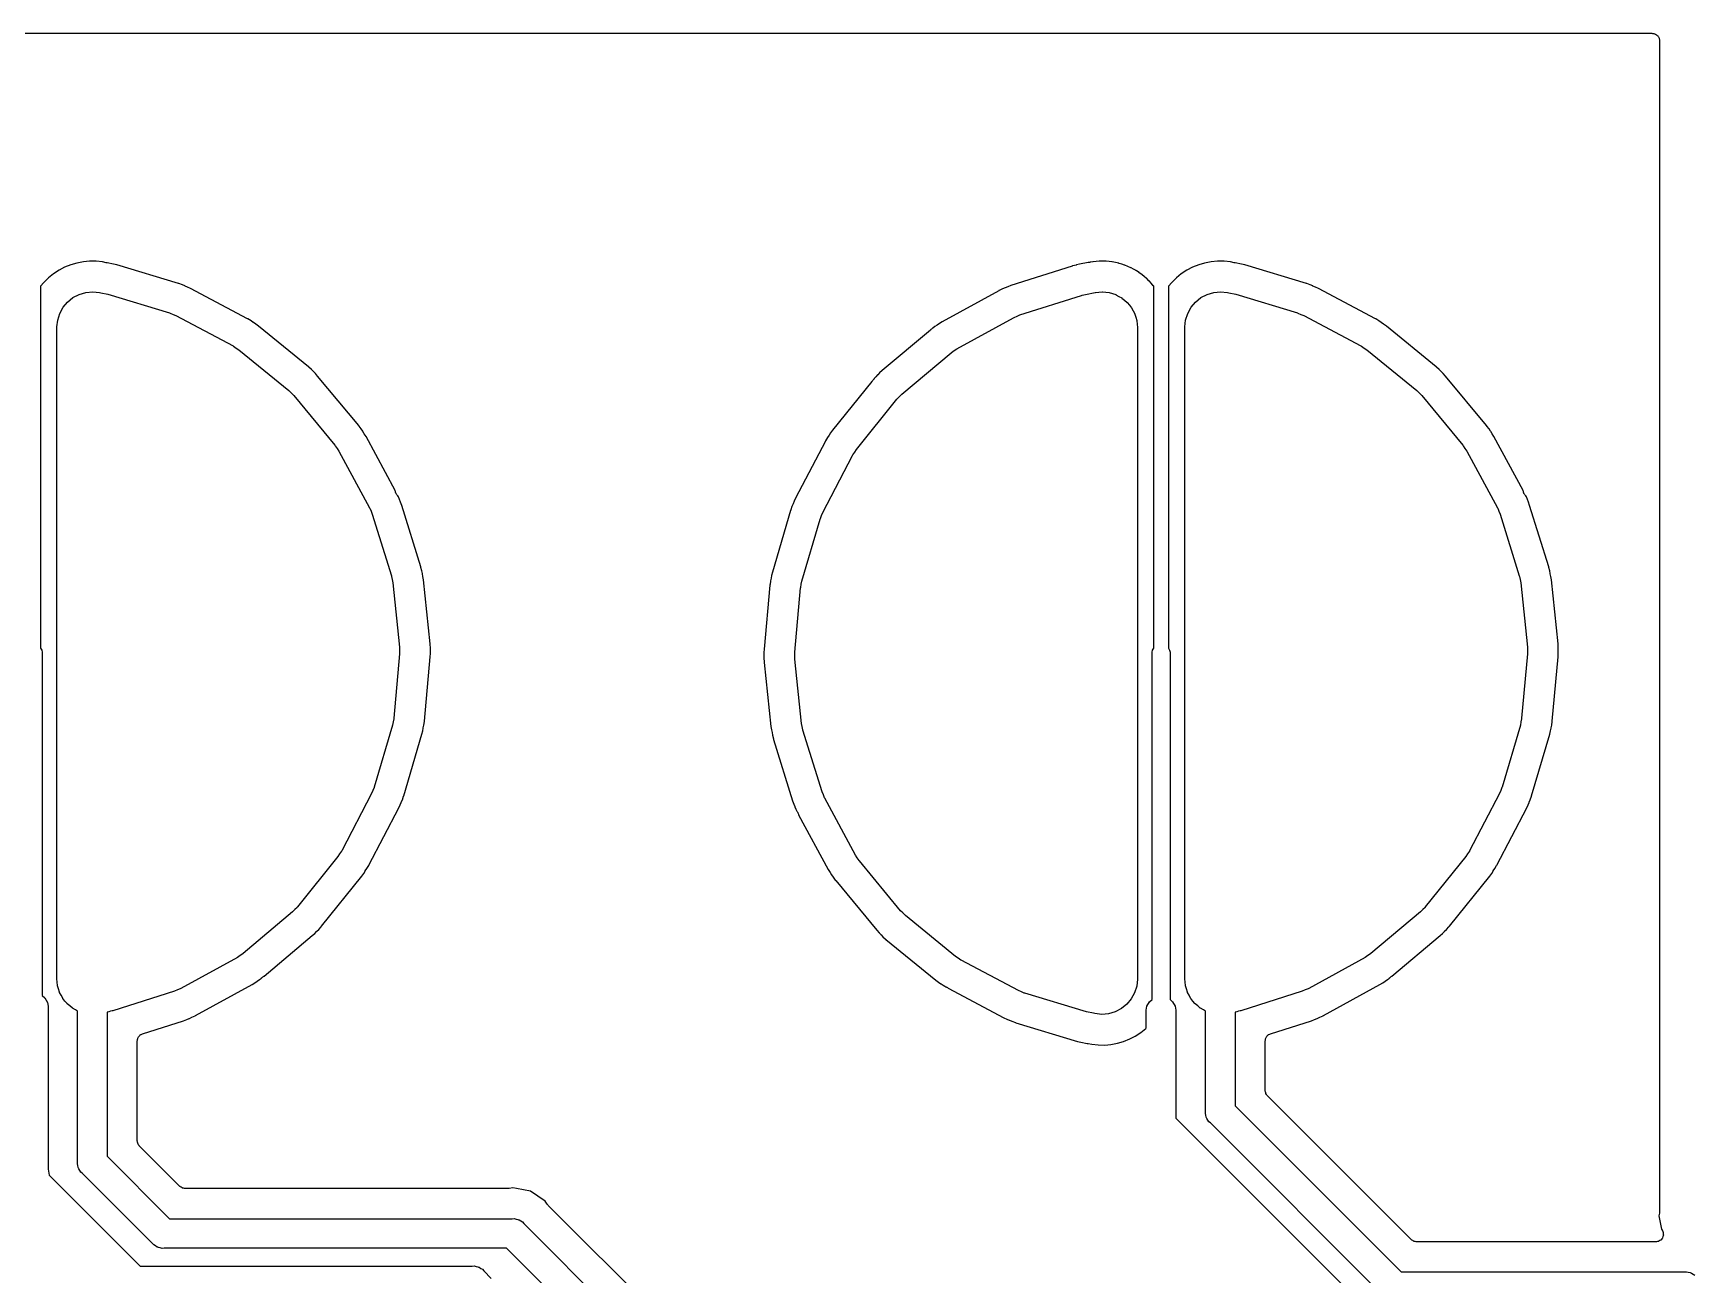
# Model space of a CAD drawing. Extents: x 40 to 174, y -137 to -40.
# Drawn here: x 126.2 to 154.26, y -60.5 to -39.53 of the extents above; entities that cross this region are included whole.
import ezdxf

# ---------------------------------------------------------------- set-up
doc = ezdxf.new("R2010")
doc.units = 0
doc.header["$MEASUREMENT"] = 0
doc.layers.add('BLACK', color=7, linetype='CONTINUOUS')

msp = doc.modelspace()

# ---------------------------------------------------------------- linework, layer by layer
at = {"layer": 'BLACK', "linetype": 'CONTINUOUS'}
for p, q in [((39.71, -39.533), (153.54, -39.533)), ((153.54, -39.533), (153.551, -39.5349)), ((153.551, -39.5349), (153.562, -39.5349)), ((153.562, -39.5349), (153.572, -39.5387)), ((153.572, -39.5387), (153.583, -39.5407)), ((153.583, -39.5407), (153.593, -39.5462)), ((153.593, -39.5462), (153.603, -39.55)), ((153.603, -39.55), (153.612, -39.5572)), ((153.612, -39.5572), (153.622, -39.5627)), ((153.622, -39.5627), (153.629, -39.5712)), ((153.629, -39.5712), (153.637, -39.5784)), ((153.637, -39.5784), (153.643, -39.588)), ((153.643, -39.588), (153.65, -39.5965)), ((153.65, -39.5965), (153.654, -39.6069)), ((153.654, -39.6069), (153.659, -39.6166)), ((153.659, -39.6166), (153.661, -39.6275)), ((153.661, -39.6275), (153.665, -39.6379)), ((153.665, -39.6379), (153.665, -39.6491)), ((153.665, -39.6491), (153.667, -39.66)), ((153.667, -39.66), (153.667, -40.8801)), ((153.667, -40.8801), (153.667, -40.8801)), ((153.667, -40.8801), (153.667, -59.4301)), ((126.729, -43.4853), (126.636, -43.5338)), ((126.834, -43.4427), (126.729, -43.4853)), ((126.935, -43.4131), (126.834, -43.4427)), ((127.047, -43.3918), (126.935, -43.4131)), ((127.151, -43.3823), (127.047, -43.3918)), ((127.265, -43.3831), (127.151, -43.3823)), ((127.369, -43.394), (127.265, -43.3831)), ((127.434, -43.4073), (127.369, -43.394)), ((127.441, -43.4075), (127.434, -43.4073)), ((127.447, -43.4093), (127.441, -43.4075)), ((127.451, -43.4097), (127.447, -43.4093)), ((127.557, -43.4307), (127.451, -43.4097)), ((127.612, -43.4444), (127.557, -43.4307)), ((128.654, -43.7588), (127.612, -43.4444)), ((143.748, -43.4642), (142.711, -43.7932)), ((143.752, -43.4629), (143.748, -43.4642)), ((143.757, -43.4615), (143.752, -43.4629)), ((143.815, -43.4467), (143.757, -43.4615)), ((143.818, -43.446), (143.815, -43.4466)), ((143.815, -43.4466), (143.815, -43.4467)), ((143.819, -43.4459), (143.818, -43.4459)), ((143.818, -43.4459), (143.818, -43.446)), ((143.874, -43.4322), (143.819, -43.4459)), ((144.016, -43.4041), (143.874, -43.4322)), ((144.019, -43.4046), (144.016, -43.4041)), ((144.03, -43.4025), (144.019, -43.4046)), ((144.041, -43.4023), (144.03, -43.4025)), ((144.052, -43.3984), (144.041, -43.4023)), ((144.041, -43.4023), (144.041, -43.4023)), ((144.062, -43.3964), (144.052, -43.3984)), ((144.063, -43.3963), (144.062, -43.3963)), ((144.062, -43.3963), (144.062, -43.3964)), ((144.062, -43.3964), (144.062, -43.3964)), ((144.096, -43.3917), (144.063, -43.3963)), ((144.102, -43.3908), (144.096, -43.3917)), ((144.096, -43.3917), (144.096, -43.3917)), ((144.096, -43.3917), (144.096, -43.3917)), ((144.153, -43.3867), (144.102, -43.3908)), ((144.154, -43.3866), (144.153, -43.3865)), ((144.153, -43.3865), (144.153, -43.3867)), ((144.201, -43.3823), (144.154, -43.3866)), ((144.202, -43.3823), (144.201, -43.3823)), ((144.204, -43.382), (144.202, -43.3823)), ((144.205, -43.3819), (144.204, -43.382)), ((144.262, -43.3827), (144.205, -43.3819)), ((144.263, -43.3827), (144.262, -43.3826)), ((144.262, -43.3826), (144.262, -43.3827)), ((144.319, -43.3831), (144.263, -43.3827)), ((144.321, -43.3833), (144.319, -43.3831)), ((144.322, -43.3836), (144.321, -43.3833)), ((144.323, -43.3836), (144.322, -43.3836)), ((144.371, -43.3889), (144.323, -43.3836)), ((144.372, -43.389), (144.371, -43.3889)), ((144.371, -43.3889), (144.371, -43.3889)), ((144.419, -43.394), (144.372, -43.389)), ((144.42, -43.3943), (144.419, -43.394)), ((144.422, -43.3943), (144.42, -43.3943)), ((144.423, -43.3945), (144.422, -43.3943)), ((144.479, -43.4063), (144.423, -43.3945)), ((144.48, -43.4065), (144.479, -43.4063)), ((144.479, -43.4063), (144.479, -43.4063)), ((144.535, -43.4178), (144.48, -43.4065)), ((144.536, -43.4183), (144.535, -43.4178)), ((144.538, -43.4189), (144.536, -43.4183)), ((144.539, -43.4191), (144.538, -43.4189)), ((144.584, -43.4335), (144.539, -43.4191)), ((144.585, -43.4336), (144.584, -43.4335)), ((144.585, -43.4338), (144.585, -43.4336)), ((144.63, -43.4479), (144.585, -43.4338)), ((144.632, -43.4484), (144.63, -43.4479)), ((144.633, -43.4487), (144.632, -43.4484)), ((144.635, -43.4492), (144.633, -43.4487)), ((144.687, -43.4715), (144.635, -43.4492)), ((144.687, -43.4716), (144.687, -43.4715)), ((144.688, -43.4719), (144.687, -43.4716)), ((144.739, -43.4936), (144.688, -43.4719)), ((144.741, -43.4945), (144.739, -43.4936)), ((144.742, -43.4954), (144.741, -43.4945)), ((144.743, -43.4958), (144.742, -43.4954)), ((144.785, -43.5188), (144.743, -43.4958)), ((145.779, -43.4853), (145.686, -43.5338)), ((145.884, -43.4427), (145.779, -43.4853)), ((145.985, -43.4131), (145.884, -43.4427)), ((146.097, -43.3918), (145.985, -43.4131)), ((146.201, -43.3823), (146.097, -43.3918)), ((146.315, -43.3831), (146.201, -43.3823)), ((146.419, -43.394), (146.315, -43.3831)), ((146.484, -43.4073), (146.419, -43.394)), ((146.491, -43.4075), (146.484, -43.4073)), ((146.497, -43.4093), (146.491, -43.4075)), ((146.501, -43.4097), (146.497, -43.4093)), ((146.607, -43.4307), (146.501, -43.4097)), ((146.662, -43.4444), (146.607, -43.4307)), ((147.704, -43.7588), (146.662, -43.4444)), ((126.378, -43.7415), (126.325, -43.8041)), ((126.459, -43.6618), (126.378, -43.7415)), ((126.541, -43.5962), (126.459, -43.6618)), ((126.636, -43.5338), (126.541, -43.5962)), ((128.657, -43.7599), (128.654, -43.7588)), ((128.662, -43.7613), (128.657, -43.7599)), ((128.719, -43.7825), (128.662, -43.7613)), ((144.785, -43.519), (144.785, -43.5188)), ((144.786, -43.5193), (144.785, -43.519)), ((144.828, -43.5418), (144.786, -43.5193)), ((144.829, -43.5425), (144.828, -43.5418)), ((144.83, -43.5431), (144.829, -43.5425)), ((144.832, -43.544), (144.83, -43.5431)), ((144.878, -43.5758), (144.832, -43.544)), ((144.878, -43.576), (144.878, -43.5758)), ((144.879, -43.5763), (144.878, -43.576)), ((144.925, -43.6079), (144.879, -43.5763)), ((144.927, -43.6091), (144.925, -43.6079)), ((144.928, -43.6101), (144.927, -43.6091)), ((144.929, -43.6108), (144.928, -43.6101)), ((144.965, -43.6413), (144.929, -43.6108)), ((144.966, -43.6415), (144.965, -43.6413)), ((144.966, -43.6419), (144.966, -43.6415)), ((145.003, -43.6723), (144.966, -43.6419)), ((145.003, -43.673), (145.003, -43.6723)), ((145.005, -43.6738), (145.003, -43.673)), ((145.006, -43.6751), (145.005, -43.6738)), ((145.045, -43.7152), (145.006, -43.6751)), ((145.046, -43.7155), (145.045, -43.7152)), ((145.046, -43.7159), (145.046, -43.7155)), ((145.086, -43.7561), (145.046, -43.7159)), ((145.087, -43.7576), (145.086, -43.7561)), ((145.088, -43.7588), (145.087, -43.7576)), ((145.089, -43.7596), (145.088, -43.7588)), ((145.118, -43.7966), (145.089, -43.7596)), ((145.428, -43.7415), (145.375, -43.8041)), ((145.509, -43.6618), (145.428, -43.7415)), ((145.591, -43.5962), (145.509, -43.6618)), ((145.686, -43.5338), (145.591, -43.5962)), ((147.707, -43.7599), (147.704, -43.7588)), ((147.712, -43.7613), (147.707, -43.7599)), ((147.769, -43.7825), (147.712, -43.7613)), ((126.325, -43.8041), (126.325, -49.9165)), ((126.78, -44.0713), (126.871, -43.9979)), ((126.871, -43.9979), (126.975, -43.9437)), ((126.975, -43.9437), (127.088, -43.9106)), ((127.088, -43.9106), (127.204, -43.9)), ((127.204, -43.9), (127.321, -43.9123)), ((127.321, -43.9123), (127.343, -43.9191)), ((127.343, -43.9191), (127.344, -43.9191)), ((127.344, -43.9191), (127.459, -43.9418)), ((127.459, -43.9418), (128.503, -44.257)), ((128.762, -43.8008), (128.719, -43.7825)), ((128.763, -43.801), (128.762, -43.8008)), ((128.764, -43.8015), (128.763, -43.801)), ((128.807, -43.8193), (128.764, -43.8015)), ((128.858, -43.8436), (128.807, -43.8193)), ((129.819, -44.3542), (128.858, -43.8436)), ((142.507, -43.8803), (141.554, -44.4044)), ((142.511, -43.8784), (142.507, -43.8803)), ((142.515, -43.8761), (142.511, -43.8784)), ((142.57, -43.8499), (142.515, -43.8761)), ((142.613, -43.8321), (142.57, -43.8499)), ((142.614, -43.8316), (142.613, -43.8321)), ((142.615, -43.8314), (142.614, -43.8316)), ((142.658, -43.8131), (142.615, -43.8314)), ((142.711, -43.7932), (142.658, -43.8131)), ((142.866, -44.2902), (143.906, -43.9602)), ((143.906, -43.9602), (143.914, -43.9577)), ((143.914, -43.9577), (143.943, -43.952)), ((143.943, -43.952), (143.971, -43.9434)), ((143.971, -43.9434), (144.134, -43.9113)), ((144.134, -43.9113), (144.137, -43.9107)), ((144.137, -43.9107), (144.138, -43.9106)), ((144.138, -43.9106), (144.142, -43.9098)), ((144.138, -43.9106), (144.138, -43.9106)), ((144.142, -43.9098), (144.198, -43.9051)), ((144.198, -43.9051), (144.254, -43.9)), ((144.254, -43.9), (144.257, -43.9003)), ((144.257, -43.9003), (144.259, -43.9001)), ((144.259, -43.9001), (144.315, -43.9064)), ((144.315, -43.9064), (144.371, -43.9123)), ((144.371, -43.9123), (144.373, -43.9129)), ((144.373, -43.9129), (144.375, -43.9132)), ((144.375, -43.9132), (144.429, -43.9303)), ((144.429, -43.9303), (144.483, -43.9469)), ((144.483, -43.9469), (144.485, -43.948)), ((144.485, -43.948), (144.487, -43.9487)), ((144.487, -43.9487), (144.536, -43.9758)), ((144.536, -43.9758), (144.586, -44.0026)), ((144.586, -44.0026), (144.587, -44.0041)), ((144.587, -44.0041), (144.589, -44.0052)), ((144.589, -44.0052), (144.632, -44.0413)), ((144.632, -44.0413), (144.676, -44.0772)), ((145.119, -43.7969), (145.118, -43.7966)), ((145.119, -43.7973), (145.119, -43.7969)), ((145.125, -43.8046), (145.119, -43.7973)), ((145.125, -49.9165), (145.125, -43.8046)), ((145.375, -43.8041), (145.375, -49.9165)), ((145.83, -44.0713), (145.921, -43.9979)), ((145.921, -43.9979), (146.025, -43.9437)), ((146.025, -43.9437), (146.138, -43.9106)), ((146.138, -43.9106), (146.254, -43.9)), ((146.254, -43.9), (146.371, -43.9123)), ((146.371, -43.9123), (146.393, -43.9191)), ((146.393, -43.9191), (146.394, -43.9191)), ((146.394, -43.9191), (146.509, -43.9418)), ((146.509, -43.9418), (147.553, -44.257)), ((147.812, -43.8008), (147.769, -43.7825)), ((147.813, -43.801), (147.812, -43.8008)), ((147.814, -43.8015), (147.813, -43.801)), ((147.857, -43.8193), (147.814, -43.8015)), ((147.908, -43.8436), (147.857, -43.8193)), ((148.869, -44.3542), (147.908, -43.8436)), ((126.613, -44.3753), (126.649, -44.2636)), ((126.649, -44.2636), (126.705, -44.161)), ((126.705, -44.161), (126.78, -44.0713)), ((128.503, -44.257), (128.511, -44.2595)), ((128.511, -44.2595), (128.561, -44.281)), ((128.561, -44.281), (128.611, -44.3017)), ((128.611, -44.3017), (129.575, -44.8138)), ((141.802, -44.862), (142.758, -44.3363)), ((142.758, -44.3363), (142.766, -44.3323)), ((142.766, -44.3323), (142.816, -44.3116)), ((142.816, -44.3116), (142.866, -44.2902)), ((144.676, -44.0772), (144.677, -44.079)), ((144.677, -44.079), (144.679, -44.0805)), ((144.679, -44.0805), (144.714, -44.1243)), ((144.714, -44.1243), (144.75, -44.168)), ((144.75, -44.168), (144.751, -44.17)), ((144.751, -44.17), (144.752, -44.1719)), ((144.752, -44.1719), (144.778, -44.2216)), ((144.778, -44.2216), (144.805, -44.2714)), ((144.805, -44.2714), (144.805, -44.2736)), ((144.805, -44.2736), (144.806, -44.2757)), ((144.806, -44.2757), (144.822, -44.3295)), ((144.822, -44.3295), (144.839, -44.3835)), ((145.663, -44.3753), (145.699, -44.2636)), ((145.699, -44.2636), (145.755, -44.161)), ((145.755, -44.161), (145.83, -44.0713)), ((147.553, -44.257), (147.561, -44.2595)), ((147.561, -44.2595), (147.611, -44.281)), ((147.611, -44.281), (147.661, -44.3017)), ((147.661, -44.3017), (148.625, -44.8138)), ((126.6, -44.4916), (126.613, -44.3753)), ((126.6, -44.5), (126.6, -44.4916)), ((126.6, -55.5), (126.6, -44.5)), ((129.822, -44.356), (129.819, -44.3542)), ((129.827, -44.3583), (129.822, -44.356)), ((129.879, -44.3902), (129.827, -44.3583)), ((129.917, -44.4165), (129.879, -44.3902)), ((129.918, -44.4169), (129.917, -44.4165)), ((129.919, -44.4175), (129.918, -44.4169)), ((129.958, -44.4433), (129.919, -44.4175)), ((130.004, -44.4772), (129.958, -44.4433)), ((130.847, -45.1646), (130.004, -44.4772)), ((141.352, -44.5458), (140.538, -45.2289)), ((141.355, -44.5446), (141.352, -44.5458)), ((141.363, -44.5379), (141.355, -44.5446)), ((141.372, -44.5328), (141.363, -44.5379)), ((141.375, -44.53), (141.372, -44.5328)), ((141.383, -44.5214), (141.375, -44.53)), ((141.392, -44.5141), (141.383, -44.5214)), ((141.427, -44.4875), (141.392, -44.5134)), ((141.392, -44.5134), (141.392, -44.5141)), ((141.466, -44.4617), (141.427, -44.4875)), ((141.467, -44.4607), (141.466, -44.4611)), ((141.466, -44.4611), (141.466, -44.4617)), ((141.506, -44.4343), (141.467, -44.4607)), ((141.554, -44.4044), (141.506, -44.4343)), ((144.839, -44.3835), (144.839, -44.3858)), ((144.839, -44.3858), (144.839, -44.388)), ((144.839, -44.388), (144.845, -44.4439)), ((144.845, -44.4439), (144.85, -44.5)), ((144.85, -44.5), (144.85, -55.5)), ((145.65, -44.4916), (145.663, -44.3753)), ((145.65, -44.5), (145.65, -44.4916)), ((145.65, -55.5), (145.65, -44.5)), ((148.872, -44.356), (148.869, -44.3542)), ((148.877, -44.3583), (148.872, -44.356)), ((148.929, -44.3902), (148.877, -44.3583)), ((148.967, -44.4165), (148.929, -44.3902)), ((148.968, -44.4169), (148.967, -44.4165)), ((148.969, -44.4175), (148.968, -44.4169)), ((149.008, -44.4433), (148.969, -44.4175)), ((149.054, -44.4772), (149.008, -44.4433)), ((149.897, -45.1646), (149.054, -44.4772)), ((129.575, -44.8138), (129.582, -44.8178)), ((129.582, -44.8178), (129.627, -44.8485)), ((129.627, -44.8485), (129.672, -44.8786)), ((129.672, -44.8786), (130.518, -45.568)), ((141.712, -44.9228), (141.757, -44.8927)), ((141.757, -44.8927), (141.802, -44.862)), ((148.625, -44.8138), (148.632, -44.8178)), ((148.632, -44.8178), (148.677, -44.8485)), ((148.677, -44.8485), (148.722, -44.8786)), ((148.722, -44.8786), (149.568, -45.568)), ((130.85, -45.1673), (130.847, -45.1646)), ((130.853, -45.1702), (130.85, -45.1673)), ((130.898, -45.2116), (130.853, -45.1702)), ((140.87, -45.6295), (141.706, -44.9282)), ((141.706, -44.9281), (141.712, -44.9228)), ((141.706, -44.9282), (141.706, -44.9281)), ((141.706, -44.9281), (141.706, -44.9281)), ((149.9, -45.1673), (149.897, -45.1646)), ((149.903, -45.1702), (149.9, -45.1673)), ((149.948, -45.2116), (149.903, -45.1702)), ((130.931, -45.2449), (130.898, -45.2116)), ((130.932, -45.2454), (130.931, -45.2449)), ((130.932, -45.2462), (130.932, -45.2454)), ((130.965, -45.279), (130.932, -45.2462)), ((131.004, -45.3212), (130.965, -45.279)), ((131.697, -46.1592), (131.004, -45.3212)), ((140.362, -45.413), (139.701, -46.235)), ((140.363, -45.4115), (140.362, -45.413)), ((140.371, -45.4065), (140.363, -45.4115)), ((140.379, -45.3967), (140.371, -45.4065)), ((140.389, -45.3881), (140.379, -45.3967)), ((140.391, -45.3846), (140.389, -45.3881)), ((140.395, -45.3766), (140.391, -45.3846)), ((140.397, -45.3741), (140.395, -45.3766)), ((140.401, -45.3694), (140.397, -45.3741)), ((140.403, -45.3632), (140.401, -45.3694)), ((140.429, -45.3351), (140.403, -45.3632)), ((140.462, -45.3023), (140.429, -45.3351)), ((140.463, -45.301), (140.462, -45.3015)), ((140.462, -45.3015), (140.462, -45.3023)), ((140.496, -45.2676), (140.463, -45.301)), ((140.538, -45.2289), (140.496, -45.2676)), ((149.981, -45.2449), (149.948, -45.2116)), ((149.982, -45.2454), (149.981, -45.2449)), ((149.982, -45.2462), (149.982, -45.2454)), ((150.015, -45.279), (149.982, -45.2462)), ((150.054, -45.3212), (150.015, -45.279)), ((150.747, -46.1592), (150.054, -45.3212)), ((130.518, -45.568), (130.524, -45.5734)), ((130.524, -45.5734), (130.562, -45.6123)), ((130.562, -45.6123), (130.601, -45.6506)), ((130.601, -45.6506), (131.296, -46.4911)), ((140.104, -46.5635), (140.788, -45.7132)), ((140.788, -45.7132), (140.793, -45.7067)), ((140.788, -45.7132), (140.788, -45.7132)), ((140.788, -45.7132), (140.788, -45.7132)), ((140.793, -45.7067), (140.832, -45.6683)), ((140.832, -45.6683), (140.87, -45.6295)), ((149.568, -45.568), (149.574, -45.5734)), ((149.574, -45.5734), (149.612, -45.6123)), ((149.612, -45.6123), (149.651, -45.6506)), ((149.651, -45.6506), (150.346, -46.4911)), ((131.7, -46.1622), (131.697, -46.1592)), ((131.703, -46.166), (131.7, -46.1622)), ((131.739, -46.2154), (131.703, -46.166)), ((131.765, -46.2544), (131.739, -46.2154)), ((131.765, -46.255), (131.765, -46.2544)), ((131.766, -46.2558), (131.765, -46.255)), ((131.792, -46.2946), (131.766, -46.2558)), ((131.821, -46.3434), (131.792, -46.2946)), ((139.667, -46.2812), (139.642, -46.3203)), ((139.701, -46.235), (139.667, -46.2812)), ((150.75, -46.1622), (150.747, -46.1592)), ((150.753, -46.166), (150.75, -46.1622)), ((150.789, -46.2154), (150.753, -46.166)), ((150.815, -46.2544), (150.789, -46.2154)), ((150.815, -46.255), (150.815, -46.2544)), ((150.816, -46.2558), (150.815, -46.255)), ((150.842, -46.2946), (150.816, -46.2558)), ((150.871, -46.3434), (150.842, -46.2946)), ((131.296, -46.4911), (131.302, -46.4976)), ((131.302, -46.4976), (131.332, -46.5432)), ((131.332, -46.5432), (131.362, -46.5882)), ((132.314, -47.2546), (131.821, -46.3434)), ((139.579, -46.4204), (139.075, -47.3846)), ((139.581, -46.4169), (139.579, -46.4204)), ((139.579, -46.4204), (139.579, -46.4204)), ((139.583, -46.4128), (139.581, -46.4169)), ((139.615, -46.3604), (139.583, -46.4128)), ((139.641, -46.3217), (139.615, -46.3604)), ((139.642, -46.3203), (139.641, -46.3209)), ((139.641, -46.3209), (139.641, -46.3217)), ((140.075, -46.609), (140.104, -46.5635)), ((150.346, -46.4911), (150.352, -46.4976)), ((150.352, -46.4976), (150.382, -46.5432)), ((150.382, -46.5432), (150.412, -46.5882)), ((151.364, -47.2546), (150.871, -46.3434)), ((131.362, -46.5882), (131.881, -47.5479)), ((139.535, -47.6284), (140.04, -46.6615)), ((140.04, -46.6615), (140.044, -46.6541)), ((140.044, -46.6541), (140.075, -46.609)), ((150.412, -46.5882), (150.931, -47.5479)), ((132.314, -47.2579), (132.314, -47.2546)), ((132.318, -47.2715), (132.314, -47.2579)), ((132.32, -47.2855), (132.318, -47.2715)), ((132.321, -47.2885), (132.32, -47.2855)), ((132.321, -47.2887), (132.321, -47.2885)), ((132.324, -47.293), (132.321, -47.2887)), ((132.326, -47.3004), (132.324, -47.293)), ((132.328, -47.3043), (132.326, -47.3004)), ((132.336, -47.3155), (132.328, -47.3043)), ((132.342, -47.3276), (132.336, -47.3155)), ((132.348, -47.3333), (132.342, -47.3276)), ((132.353, -47.3402), (132.348, -47.3333)), ((132.36, -47.3448), (132.353, -47.3402)), ((132.369, -47.3634), (132.36, -47.3448)), ((132.386, -47.4065), (132.369, -47.3634)), ((132.387, -47.4073), (132.386, -47.4065)), ((132.387, -47.4082), (132.387, -47.4073)), ((132.405, -47.4512), (132.387, -47.4082)), ((139.075, -47.3846), (139.051, -47.4363)), ((151.364, -47.2579), (151.364, -47.2546)), ((151.368, -47.2715), (151.364, -47.2579)), ((151.37, -47.2855), (151.368, -47.2715)), ((151.371, -47.2885), (151.37, -47.2855)), ((151.371, -47.2887), (151.371, -47.2885)), ((151.374, -47.293), (151.371, -47.2887)), ((151.376, -47.3004), (151.374, -47.293)), ((151.378, -47.3043), (151.376, -47.3004)), ((151.386, -47.3155), (151.378, -47.3043)), ((151.392, -47.3276), (151.386, -47.3155)), ((151.398, -47.3333), (151.392, -47.3276)), ((151.403, -47.3402), (151.398, -47.3333)), ((151.41, -47.3448), (151.403, -47.3402)), ((151.419, -47.3634), (151.41, -47.3448)), ((151.436, -47.4065), (151.419, -47.3634)), ((151.437, -47.4073), (151.436, -47.4065)), ((151.437, -47.4082), (151.437, -47.4073)), ((151.455, -47.4512), (151.437, -47.4082)), ((131.881, -47.5479), (131.881, -47.5479)), ((131.881, -47.5479), (131.881, -47.5479)), ((131.881, -47.5479), (131.885, -47.5553)), ((131.885, -47.5553), (131.905, -47.6057)), ((131.905, -47.6057), (131.926, -47.6558)), ((131.926, -47.6558), (132.249, -48.698)), ((132.424, -47.5048), (132.405, -47.4512)), ((132.746, -48.5437), (132.424, -47.5048)), ((138.992, -47.5902), (138.685, -48.6337)), ((138.993, -47.5862), (138.992, -47.5902)), ((138.994, -47.5818), (138.993, -47.5862)), ((139.015, -47.5242), (138.994, -47.5818)), ((139.033, -47.4813), (139.015, -47.5242)), ((139.034, -47.4797), (139.033, -47.4805)), ((139.033, -47.4805), (139.033, -47.4813)), ((139.051, -47.4363), (139.034, -47.4797)), ((139.494, -47.7289), (139.515, -47.6788)), ((139.515, -47.6788), (139.535, -47.6284)), ((150.931, -47.5479), (150.931, -47.5479)), ((150.931, -47.5479), (150.931, -47.5479)), ((150.931, -47.5479), (150.935, -47.5553)), ((150.935, -47.5553), (150.955, -47.6057)), ((150.955, -47.6057), (150.976, -47.6558)), ((150.976, -47.6558), (151.299, -48.698)), ((151.474, -47.5048), (151.455, -47.4512)), ((151.796, -48.5437), (151.474, -47.5048)), ((139.183, -48.7836), (139.491, -47.737)), ((139.491, -47.737), (139.494, -47.7289)), ((132.747, -48.5478), (132.746, -48.5437)), ((132.749, -48.5524), (132.747, -48.5478)), ((151.797, -48.5478), (151.796, -48.5437)), ((151.799, -48.5524), (151.797, -48.5478)), ((132.249, -48.698), (132.251, -48.706)), ((132.251, -48.706), (132.262, -48.7594)), ((132.262, -48.7594), (132.273, -48.8127)), ((132.273, -48.8127), (132.387, -49.8977)), ((132.763, -48.6117), (132.749, -48.5524)), ((132.772, -48.6574), (132.763, -48.6117)), ((132.772, -48.6583), (132.772, -48.6574)), ((132.772, -48.6592), (132.772, -48.6583)), ((132.782, -48.705), (132.772, -48.6592)), ((132.791, -48.7614), (132.782, -48.705)), ((132.904, -49.8431), (132.791, -48.7614)), ((138.653, -48.7824), (138.644, -48.8429)), ((138.662, -48.7368), (138.653, -48.7824)), ((138.663, -48.7351), (138.662, -48.7359)), ((138.662, -48.7359), (138.662, -48.7368)), ((138.671, -48.6892), (138.663, -48.7351)), ((138.685, -48.6337), (138.671, -48.6892)), ((139.173, -48.837), (139.183, -48.7836)), ((151.299, -48.698), (151.301, -48.706)), ((151.301, -48.706), (151.312, -48.7594)), ((151.312, -48.7594), (151.323, -48.8127)), ((151.323, -48.8127), (151.437, -49.8977)), ((151.813, -48.6117), (151.799, -48.5524)), ((151.822, -48.6574), (151.813, -48.6117)), ((151.822, -48.6583), (151.822, -48.6574)), ((151.822, -48.6592), (151.822, -48.6583)), ((151.832, -48.705), (151.822, -48.6592)), ((151.841, -48.7614), (151.832, -48.705)), ((151.954, -49.8431), (151.841, -48.7614)), ((138.643, -48.8518), (138.544, -49.9349)), ((138.644, -48.8429), (138.643, -48.8477)), ((138.643, -48.8477), (138.643, -48.8518)), ((139.062, -49.9852), (139.161, -48.8986)), ((139.161, -48.8986), (139.162, -48.8903)), ((139.162, -48.8903), (139.173, -48.837)), ((126.325, -49.9165), (126.343, -49.9479)), ((126.343, -49.9479), (126.35, -49.9869)), ((132.387, -49.8977), (132.388, -49.9061)), ((132.388, -49.9061), (132.387, -49.9605)), ((132.905, -49.8471), (132.904, -49.8431)), ((132.905, -49.8519), (132.905, -49.8471)), ((132.908, -49.913), (132.905, -49.8519)), ((132.908, -49.9596), (132.908, -49.913)), ((138.544, -49.9349), (138.542, -49.9919)), ((145.1, -49.9869), (145.107, -49.9479)), ((145.107, -49.9479), (145.125, -49.9165)), ((145.375, -49.9165), (145.393, -49.9479)), ((145.393, -49.9479), (145.4, -49.9869)), ((151.437, -49.8977), (151.438, -49.9061)), ((151.438, -49.9061), (151.437, -49.9605)), ((151.955, -49.8471), (151.954, -49.8431)), ((151.955, -49.8519), (151.955, -49.8471)), ((151.958, -49.913), (151.955, -49.8519)), ((151.958, -49.9596), (151.958, -49.913)), ((126.35, -49.9869), (126.35, -55.7844)), ((132.388, -50.0148), (132.289, -51.1014)), ((132.387, -49.9605), (132.388, -50.0148)), ((132.807, -51.1481), (132.906, -50.0651)), ((132.906, -50.0651), (132.908, -50.0081)), ((132.908, -49.9604), (132.908, -49.9596)), ((132.908, -49.9613), (132.908, -49.9604)), ((132.908, -50.0081), (132.908, -49.9613)), ((138.542, -49.9919), (138.542, -50.0386)), ((138.542, -50.0386), (138.542, -50.0395)), ((138.542, -50.0395), (138.542, -50.0404)), ((138.542, -50.0404), (138.542, -50.087)), ((138.542, -50.087), (138.545, -50.1481)), ((138.545, -50.1481), (138.545, -50.1529)), ((138.545, -50.1529), (138.546, -50.1569)), ((138.546, -50.1569), (138.659, -51.2386)), ((139.063, -50.0395), (139.062, -49.9852)), ((139.062, -50.0939), (139.063, -50.0395)), ((139.063, -50.1023), (139.062, -50.0939)), ((139.177, -51.1873), (139.063, -50.1023)), ((145.1, -55.8495), (145.1, -49.9869)), ((145.4, -49.9869), (145.4, -55.8495)), ((151.438, -50.0148), (151.339, -51.1014)), ((151.437, -49.9605), (151.438, -50.0148)), ((151.857, -51.1481), (151.956, -50.0651)), ((151.956, -50.0651), (151.958, -50.0081)), ((151.958, -49.9604), (151.958, -49.9596)), ((151.958, -49.9613), (151.958, -49.9604)), ((151.958, -50.0081), (151.958, -49.9613)), ((132.267, -51.2164), (131.959, -52.263)), ((132.277, -51.163), (132.267, -51.2164)), ((132.288, -51.1097), (132.277, -51.163)), ((132.289, -51.1014), (132.288, -51.1097)), ((132.765, -51.3663), (132.779, -51.3108)), ((132.779, -51.3108), (132.787, -51.2649)), ((132.787, -51.2649), (132.788, -51.2641)), ((132.788, -51.2632), (132.797, -51.2176)), ((132.788, -51.2641), (132.788, -51.2632)), ((132.797, -51.2176), (132.806, -51.1571)), ((132.806, -51.1571), (132.807, -51.1523)), ((132.807, -51.1523), (132.807, -51.1481)), ((138.659, -51.2386), (138.668, -51.295)), ((138.668, -51.295), (138.678, -51.3409)), ((138.678, -51.3409), (138.678, -51.3418)), ((138.678, -51.3418), (138.678, -51.3426)), ((138.678, -51.3426), (138.687, -51.3883)), ((139.188, -51.2406), (139.177, -51.1873)), ((139.199, -51.294), (139.188, -51.2406)), ((139.201, -51.302), (139.199, -51.294)), ((139.524, -52.3442), (139.201, -51.302)), ((151.317, -51.2164), (151.009, -52.263)), ((151.327, -51.163), (151.317, -51.2164)), ((151.338, -51.1097), (151.327, -51.163)), ((151.339, -51.1014), (151.338, -51.1097)), ((151.815, -51.3663), (151.829, -51.3108)), ((151.829, -51.3108), (151.837, -51.2649)), ((151.837, -51.2649), (151.838, -51.2641)), ((151.838, -51.2632), (151.847, -51.2176)), ((151.838, -51.2641), (151.838, -51.2632)), ((151.847, -51.2176), (151.856, -51.1571)), ((151.856, -51.1571), (151.857, -51.1523)), ((151.857, -51.1523), (151.857, -51.1481)), ((132.458, -52.4098), (132.765, -51.3663)), ((138.687, -51.3883), (138.701, -51.4476)), ((138.701, -51.4476), (138.703, -51.452)), ((138.703, -51.452), (138.704, -51.4563)), ((138.704, -51.4563), (139.026, -52.4952)), ((151.508, -52.4098), (151.815, -51.3663)), ((131.915, -52.3716), (131.41, -53.3385)), ((131.935, -52.3212), (131.915, -52.3716)), ((131.956, -52.2711), (131.935, -52.3212)), ((131.959, -52.263), (131.956, -52.2711)), ((132.417, -52.5187), (132.435, -52.4758)), ((132.435, -52.4758), (132.456, -52.4182)), ((132.456, -52.4182), (132.457, -52.4136)), ((132.457, -52.4136), (132.458, -52.4098)), ((139.545, -52.3943), (139.524, -52.3442)), ((139.565, -52.4447), (139.545, -52.3943)), ((139.569, -52.4521), (139.565, -52.4447)), ((140.088, -53.4118), (139.569, -52.4521)), ((139.569, -52.4521), (139.569, -52.4521)), ((139.569, -52.4521), (139.569, -52.4521)), ((150.965, -52.3716), (150.46, -53.3385)), ((150.985, -52.3212), (150.965, -52.3716)), ((151.006, -52.2711), (150.985, -52.3212)), ((151.009, -52.263), (151.006, -52.2711)), ((151.467, -52.5187), (151.485, -52.4758)), ((151.485, -52.4758), (151.506, -52.4182)), ((151.506, -52.4182), (151.507, -52.4136)), ((151.507, -52.4136), (151.508, -52.4098)), ((131.871, -53.5793), (132.375, -52.6154)), ((132.375, -52.6154), (132.399, -52.5637)), ((132.399, -52.5637), (132.416, -52.5203)), ((132.416, -52.5203), (132.417, -52.5196)), ((132.417, -52.5196), (132.417, -52.5187)), ((139.026, -52.4952), (139.045, -52.5488)), ((139.045, -52.5488), (139.063, -52.5919)), ((139.063, -52.5919), (139.063, -52.5927)), ((139.063, -52.5927), (139.064, -52.5935)), ((139.064, -52.5935), (139.081, -52.6366)), ((139.081, -52.6366), (139.097, -52.671)), ((139.097, -52.671), (139.102, -52.6754)), ((139.102, -52.6754), (139.107, -52.684)), ((139.107, -52.684), (139.113, -52.6914)), ((139.113, -52.6914), (139.115, -52.6953)), ((139.115, -52.6953), (139.119, -52.7067)), ((139.119, -52.7067), (139.125, -52.7174)), ((139.125, -52.7174), (139.126, -52.7274)), ((139.126, -52.7274), (139.127, -52.7281)), ((139.127, -52.7281), (139.629, -53.6566)), ((150.921, -53.5793), (151.425, -52.6154)), ((151.425, -52.6154), (151.449, -52.5637)), ((151.449, -52.5637), (151.466, -52.5203)), ((151.466, -52.5203), (151.467, -52.5196)), ((151.467, -52.5196), (151.467, -52.5187)), ((131.346, -53.4365), (130.662, -54.2868)), ((131.375, -53.391), (131.346, -53.4365)), ((131.406, -53.3459), (131.375, -53.391)), ((131.41, -53.3385), (131.406, -53.3459)), ((131.835, -53.6396), (131.867, -53.5873)), ((131.867, -53.5873), (131.869, -53.5831)), ((131.869, -53.5831), (131.871, -53.5793)), ((140.118, -53.4568), (140.088, -53.4118)), ((140.148, -53.5024), (140.118, -53.4568)), ((140.154, -53.5089), (140.148, -53.5024)), ((140.849, -54.3494), (140.154, -53.5089)), ((150.396, -53.4365), (149.712, -54.2868)), ((150.425, -53.391), (150.396, -53.4365)), ((150.456, -53.3459), (150.425, -53.391)), ((150.46, -53.3385), (150.456, -53.3459)), ((150.885, -53.6396), (150.917, -53.5873)), ((150.917, -53.5873), (150.919, -53.5831)), ((150.919, -53.5831), (150.921, -53.5793)), ((131.068, -54.6127), (131.749, -53.765)), ((131.749, -53.765), (131.783, -53.7188)), ((131.783, -53.7188), (131.808, -53.6797)), ((131.808, -53.6797), (131.809, -53.6791)), ((131.809, -53.6783), (131.835, -53.6396)), ((131.809, -53.6791), (131.809, -53.6783)), ((139.629, -53.6566), (139.658, -53.7054)), ((139.658, -53.7054), (139.684, -53.7441)), ((139.684, -53.7441), (139.685, -53.745)), ((139.685, -53.745), (139.685, -53.7456)), ((139.685, -53.7456), (139.711, -53.7846)), ((139.711, -53.7846), (139.747, -53.834)), ((139.747, -53.834), (139.75, -53.8375)), ((139.75, -53.8375), (139.753, -53.841)), ((139.753, -53.841), (140.446, -54.6788)), ((150.118, -54.6127), (150.799, -53.765)), ((150.799, -53.765), (150.833, -53.7188)), ((150.833, -53.7188), (150.858, -53.6797)), ((150.858, -53.6797), (150.859, -53.6791)), ((150.859, -53.6783), (150.885, -53.6396)), ((150.859, -53.6791), (150.859, -53.6783)), ((130.58, -54.3705), (129.744, -55.0718)), ((130.618, -54.3316), (130.58, -54.3705)), ((130.657, -54.2933), (130.618, -54.3316)), ((130.662, -54.2868), (130.657, -54.2933)), ((140.888, -54.3877), (140.849, -54.3494)), ((140.926, -54.4266), (140.888, -54.3877)), ((140.932, -54.432), (140.926, -54.4266)), ((141.778, -55.1214), (140.932, -54.432)), ((149.63, -54.3705), (148.794, -55.0718)), ((149.668, -54.3316), (149.63, -54.3705)), ((149.707, -54.2933), (149.668, -54.3316)), ((149.712, -54.2868), (149.707, -54.2933)), ((130.954, -54.7324), (130.987, -54.699)), ((130.987, -54.699), (130.988, -54.6985)), ((130.988, -54.6977), (131.021, -54.6649)), ((130.988, -54.6985), (130.988, -54.6977)), ((131.021, -54.6649), (131.062, -54.6196)), ((131.062, -54.6196), (131.065, -54.616)), ((131.065, -54.616), (131.068, -54.6127)), ((140.446, -54.6788), (140.485, -54.721)), ((140.485, -54.721), (140.518, -54.7538)), ((150.004, -54.7324), (150.037, -54.699)), ((150.037, -54.699), (150.038, -54.6985)), ((150.038, -54.6977), (150.071, -54.6649)), ((150.038, -54.6985), (150.038, -54.6977)), ((150.071, -54.6649), (150.112, -54.6196)), ((150.112, -54.6196), (150.115, -54.616)), ((150.115, -54.616), (150.118, -54.6127)), ((130.098, -55.4542), (130.912, -54.7711)), ((130.912, -54.7711), (130.954, -54.7324)), ((140.518, -54.7538), (140.518, -54.7546)), ((140.518, -54.7546), (140.519, -54.7551)), ((140.519, -54.7551), (140.552, -54.7884)), ((140.552, -54.7884), (140.597, -54.8298)), ((140.597, -54.8298), (140.6, -54.8328)), ((140.6, -54.8328), (140.603, -54.8355)), ((140.603, -54.8355), (141.446, -55.5228)), ((149.148, -55.4542), (149.962, -54.7711)), ((149.962, -54.7711), (150.004, -54.7324)), ((129.648, -55.138), (128.692, -55.6637)), ((129.693, -55.1073), (129.648, -55.138)), ((129.738, -55.0772), (129.693, -55.1073)), ((129.744, -55.0719), (129.738, -55.0772)), ((129.744, -55.0718), (129.744, -55.0719)), ((129.744, -55.0719), (129.744, -55.0719)), ((141.823, -55.1515), (141.778, -55.1214)), ((141.868, -55.1822), (141.823, -55.1515)), ((141.875, -55.1862), (141.868, -55.1822)), ((142.839, -55.6983), (141.875, -55.1862)), ((141.875, -55.1862), (141.875, -55.1862)), ((141.875, -55.1862), (141.875, -55.1862)), ((148.698, -55.138), (147.742, -55.6637)), ((148.743, -55.1073), (148.698, -55.138)), ((148.788, -55.0772), (148.743, -55.1073)), ((148.794, -55.0719), (148.788, -55.0772)), ((148.794, -55.0718), (148.794, -55.0719)), ((148.794, -55.0719), (148.794, -55.0719)), ((126.605, -55.556), (126.6, -55.5)), ((126.611, -55.612), (126.605, -55.556)), ((129.944, -55.5657), (129.983, -55.5393)), ((129.983, -55.5393), (129.984, -55.5389)), ((129.984, -55.5383), (130.023, -55.5125)), ((129.984, -55.5389), (129.984, -55.5383)), ((130.023, -55.5125), (130.058, -55.4866)), ((130.058, -55.4859), (130.067, -55.4786)), ((130.058, -55.4866), (130.058, -55.4859)), ((130.067, -55.4786), (130.075, -55.47)), ((130.075, -55.47), (130.078, -55.4672)), ((130.078, -55.4672), (130.087, -55.4621)), ((130.087, -55.4621), (130.095, -55.4554)), ((130.095, -55.4554), (130.098, -55.4542)), ((141.446, -55.5228), (141.492, -55.5567)), ((141.492, -55.5567), (141.531, -55.5825)), ((144.85, -55.5084), (144.837, -55.6247)), ((144.85, -55.5), (144.85, -55.5084)), ((145.655, -55.556), (145.65, -55.5)), ((145.661, -55.612), (145.655, -55.556)), ((148.994, -55.5657), (149.033, -55.5393)), ((149.033, -55.5393), (149.034, -55.5389)), ((149.034, -55.5383), (149.073, -55.5125)), ((149.034, -55.5389), (149.034, -55.5383)), ((149.073, -55.5125), (149.108, -55.4866)), ((149.108, -55.4859), (149.117, -55.4786)), ((149.108, -55.4866), (149.108, -55.4859)), ((149.117, -55.4786), (149.125, -55.47)), ((149.125, -55.47), (149.128, -55.4672)), ((149.128, -55.4672), (149.137, -55.4621)), ((149.137, -55.4621), (149.145, -55.4554)), ((149.145, -55.4554), (149.148, -55.4542)), ((126.35, -55.7844), (126.394, -55.8218)), ((126.394, -55.8218), (126.439, -55.8981)), ((126.611, -55.6142), (126.611, -55.612)), ((126.611, -55.6165), (126.611, -55.6142)), ((126.628, -55.6704), (126.611, -55.6165)), ((126.644, -55.7243), (126.628, -55.6704)), ((126.645, -55.7264), (126.644, -55.7243)), ((126.645, -55.7286), (126.645, -55.7264)), ((126.672, -55.7783), (126.645, -55.7286)), ((126.698, -55.8281), (126.672, -55.7783)), ((126.699, -55.83), (126.698, -55.8281)), ((126.7, -55.832), (126.699, -55.83)), ((126.736, -55.8756), (126.7, -55.832)), ((128.584, -55.7098), (127.544, -56.0398)), ((128.634, -55.6884), (128.584, -55.7098)), ((128.684, -55.6677), (128.634, -55.6884)), ((128.692, -55.6637), (128.684, -55.6677)), ((128.943, -56.1196), (129.896, -55.5955)), ((129.896, -55.5955), (129.944, -55.5657)), ((141.531, -55.5825), (141.532, -55.5831)), ((141.532, -55.5831), (141.533, -55.5835)), ((141.533, -55.5835), (141.571, -55.6098)), ((141.571, -55.6098), (141.598, -55.6265)), ((141.598, -55.6265), (141.6, -55.628)), ((141.6, -55.628), (141.602, -55.6289)), ((141.602, -55.6289), (141.609, -55.6331)), ((141.609, -55.6331), (141.612, -55.6345)), ((141.612, -55.6345), (141.612, -55.6345)), ((141.612, -55.6345), (141.617, -55.6371)), ((141.617, -55.6371), (141.625, -55.6395)), ((141.625, -55.6395), (141.629, -55.6414)), ((141.629, -55.6414), (141.639, -55.6491)), ((141.639, -55.6491), (141.651, -55.6552)), ((141.651, -55.6552), (141.653, -55.6574)), ((141.653, -55.6574), (142.592, -56.1564)), ((142.889, -55.719), (142.839, -55.6983)), ((142.939, -55.7405), (142.889, -55.719)), ((142.947, -55.743), (142.939, -55.7405)), ((143.991, -56.0582), (142.947, -55.743)), ((144.745, -55.839), (144.67, -55.9287)), ((144.801, -55.7364), (144.745, -55.839)), ((144.837, -55.6247), (144.801, -55.7364)), ((145.661, -55.6142), (145.661, -55.612)), ((145.661, -55.6165), (145.661, -55.6142)), ((145.678, -55.6704), (145.661, -55.6165)), ((145.694, -55.7243), (145.678, -55.6704)), ((145.695, -55.7264), (145.694, -55.7243)), ((145.695, -55.7286), (145.695, -55.7264)), ((145.722, -55.7783), (145.695, -55.7286)), ((145.748, -55.8281), (145.722, -55.7783)), ((145.749, -55.83), (145.748, -55.8281)), ((145.75, -55.832), (145.749, -55.83)), ((145.786, -55.8756), (145.75, -55.832)), ((147.634, -55.7098), (146.594, -56.0398)), ((147.684, -55.6884), (147.634, -55.7098)), ((147.734, -55.6677), (147.684, -55.6884)), ((147.742, -55.6637), (147.734, -55.6677)), ((147.993, -56.1196), (148.946, -55.5955)), ((148.946, -55.5955), (148.994, -55.5657)), ((126.439, -55.8981), (126.45, -55.9631)), ((126.45, -55.9631), (126.45, -58.7149)), ((126.771, -55.9195), (126.736, -55.8756)), ((126.773, -55.921), (126.771, -55.9195)), ((126.774, -55.9228), (126.773, -55.921)), ((126.818, -55.9586), (126.774, -55.9228)), ((126.861, -55.9948), (126.818, -55.9586)), ((126.863, -55.9959), (126.861, -55.9948)), ((126.864, -55.9974), (126.863, -55.9959)), ((126.914, -56.0242), (126.864, -55.9974)), ((126.95, -56.044), (126.914, -56.0242)), ((126.95, -58.5891), (126.95, -56.044)), ((127.479, -56.0566), (127.45, -56.0623)), ((127.45, -56.0623), (127.45, -58.4964)), ((127.507, -56.048), (127.479, -56.0566)), ((127.536, -56.0423), (127.507, -56.048)), ((127.544, -56.0398), (127.536, -56.0423)), ((128.88, -56.1501), (128.935, -56.1239)), ((128.935, -56.1239), (128.939, -56.1216)), ((128.939, -56.1216), (128.943, -56.1196)), ((144.106, -56.0809), (143.991, -56.0582)), ((144.107, -56.0809), (144.106, -56.0809)), ((144.129, -56.0877), (144.107, -56.0809)), ((144.246, -56.1), (144.129, -56.0877)), ((144.362, -56.0894), (144.246, -56.1)), ((144.475, -56.0563), (144.362, -56.0894)), ((144.579, -56.0021), (144.475, -56.0563)), ((144.67, -55.9287), (144.579, -56.0021)), ((145, -56.0281), (145.011, -55.9632)), ((145, -56.3294), (145, -56.0281)), ((145.011, -55.9632), (145.056, -55.8868)), ((145.056, -55.8868), (145.1, -55.8495)), ((145.4, -55.8495), (145.444, -55.8868)), ((145.444, -55.8868), (145.489, -55.9632)), ((145.489, -55.9632), (145.5, -56.0281)), ((145.5, -56.0281), (145.5, -57.8536)), ((145.821, -55.9195), (145.786, -55.8756)), ((145.823, -55.921), (145.821, -55.9195)), ((145.824, -55.9228), (145.823, -55.921)), ((145.868, -55.9586), (145.824, -55.9228)), ((145.911, -55.9948), (145.868, -55.9586)), ((145.913, -55.9959), (145.911, -55.9948)), ((145.914, -55.9974), (145.913, -55.9959)), ((145.964, -56.0242), (145.914, -55.9974)), ((146, -56.044), (145.964, -56.0242)), ((146, -57.7391), (146, -56.044)), ((146.529, -56.0566), (146.5, -56.0623)), ((146.5, -56.0623), (146.5, -57.6464)), ((146.557, -56.048), (146.529, -56.0566)), ((146.586, -56.0423), (146.557, -56.048)), ((146.594, -56.0398), (146.586, -56.0423)), ((147.93, -56.1501), (147.985, -56.1239)), ((147.985, -56.1239), (147.989, -56.1216)), ((147.989, -56.1216), (147.993, -56.1196)), ((128.047, -56.4264), (128.739, -56.2068)), ((128.739, -56.2068), (128.792, -56.1869)), ((128.792, -56.1869), (128.835, -56.1686)), ((128.835, -56.1686), (128.836, -56.1683)), ((128.836, -56.1683), (128.837, -56.1679)), ((128.837, -56.1679), (128.88, -56.1501)), ((142.592, -56.1564), (142.643, -56.1807)), ((142.643, -56.1807), (142.686, -56.1985)), ((142.686, -56.1985), (142.687, -56.199)), ((142.687, -56.199), (142.688, -56.1992)), ((142.688, -56.1992), (142.731, -56.2175)), ((142.731, -56.2175), (142.788, -56.2387)), ((142.788, -56.2387), (142.793, -56.2401)), ((142.793, -56.2401), (142.796, -56.2412)), ((142.796, -56.2412), (143.838, -56.5556)), ((144.814, -56.4662), (144.909, -56.4038)), ((144.909, -56.4038), (144.991, -56.3382)), ((144.991, -56.3382), (145, -56.3294)), ((147.097, -56.4264), (147.789, -56.2068)), ((147.789, -56.2068), (147.842, -56.1869)), ((147.842, -56.1869), (147.885, -56.1686)), ((147.885, -56.1686), (147.886, -56.1683)), ((147.886, -56.1683), (147.887, -56.1679)), ((147.887, -56.1679), (147.93, -56.1501)), ((127.958, -56.5475), (127.96, -56.5339)), ((127.958, -58.2334), (127.958, -56.5475)), ((127.96, -56.5339), (127.961, -56.5202)), ((127.961, -56.5202), (127.964, -56.5124)), ((127.964, -56.5124), (127.966, -56.504)), ((127.966, -56.504), (127.973, -56.4921)), ((127.973, -56.4921), (127.978, -56.4794)), ((127.978, -56.4794), (127.983, -56.4732)), ((127.983, -56.4732), (127.988, -56.4658)), ((127.988, -56.4658), (127.998, -56.457)), ((127.998, -56.457), (128.008, -56.4468)), ((128.008, -56.4468), (128.015, -56.4429)), ((128.015, -56.4429), (128.022, -56.4375)), ((128.022, -56.4375), (128.034, -56.4328)), ((128.034, -56.4328), (128.047, -56.4264)), ((143.838, -56.5556), (143.893, -56.5693)), ((143.893, -56.5693), (143.999, -56.5903)), ((143.999, -56.5903), (144.003, -56.5907)), ((144.003, -56.5907), (144.009, -56.5925)), ((144.009, -56.5925), (144.016, -56.5927)), ((144.016, -56.5927), (144.081, -56.606)), ((144.081, -56.606), (144.185, -56.6169)), ((144.185, -56.6169), (144.299, -56.6177)), ((144.299, -56.6177), (144.403, -56.6082)), ((144.403, -56.6082), (144.515, -56.5869)), ((144.515, -56.5869), (144.616, -56.5573)), ((144.616, -56.5573), (144.721, -56.5146)), ((144.721, -56.5146), (144.814, -56.4662)), ((147.008, -56.5475), (147.01, -56.5339)), ((147.008, -57.3834), (147.008, -56.5475)), ((147.01, -56.5339), (147.011, -56.5202)), ((147.011, -56.5202), (147.014, -56.5124)), ((147.014, -56.5124), (147.016, -56.504)), ((147.016, -56.504), (147.023, -56.4921)), ((147.023, -56.4921), (147.028, -56.4794)), ((147.028, -56.4794), (147.033, -56.4732)), ((147.033, -56.4732), (147.038, -56.4658)), ((147.038, -56.4658), (147.048, -56.457)), ((147.048, -56.457), (147.058, -56.4468)), ((147.058, -56.4468), (147.065, -56.4429)), ((147.065, -56.4429), (147.071, -56.4375)), ((147.071, -56.4375), (147.084, -56.4328)), ((147.084, -56.4328), (147.097, -56.4264)), ((147.009, -57.3889), (147.008, -57.3834)), ((147.008, -57.3945), (147.009, -57.3889)), ((147.013, -57.4105), (147.008, -57.3945)), ((147.016, -57.4269), (147.013, -57.4105)), ((147.018, -57.4317), (147.016, -57.4269)), ((147.02, -57.4371), (147.018, -57.4317)), ((147.029, -57.4507), (147.02, -57.4371)), ((147.038, -57.4651), (147.029, -57.4507)), ((147.042, -57.4686), (147.038, -57.4651)), ((147.045, -57.4732), (147.042, -57.4686)), ((149.477, -59.9048), (147.045, -57.4732)), ((145.997, -57.7721), (146, -57.7391)), ((146.006, -57.8042), (145.997, -57.7721)), ((146.011, -57.8368), (146.006, -57.8042)), ((146.5, -57.6464), (149.304, -60.45)), ((145.5, -57.8536), (149.099, -61.4528)), ((146.017, -57.8465), (146.011, -57.8368)), ((146.02, -57.8573), (146.017, -57.8465)), ((146.039, -57.8845), (146.02, -57.8573)), ((146.056, -57.9132), (146.039, -57.8845)), ((146.081, -57.9345), (146.056, -57.9132)), ((149.016, -60.8691), (146.081, -57.9345)), ((127.959, -58.2389), (127.958, -58.2334)), ((127.958, -58.2445), (127.959, -58.2389)), ((127.963, -58.2605), (127.958, -58.2445)), ((127.966, -58.2769), (127.963, -58.2605)), ((127.968, -58.2817), (127.966, -58.2769)), ((127.97, -58.2871), (127.968, -58.2817)), ((127.979, -58.3007), (127.97, -58.2871)), ((127.988, -58.3151), (127.979, -58.3007)), ((127.992, -58.3186), (127.988, -58.3151)), ((127.995, -58.3232), (127.992, -58.3186)), ((128.677, -59.0048), (127.995, -58.3232)), ((126.947, -58.6221), (126.95, -58.5891)), ((126.956, -58.6542), (126.947, -58.6221)), ((127.45, -58.4964), (128.504, -59.55)), ((126.45, -58.7149), (126.47, -58.8167)), ((126.47, -58.8167), (128.004, -60.35)), ((126.961, -58.6868), (126.956, -58.6542)), ((126.967, -58.6965), (126.961, -58.6868)), ((126.97, -58.7073), (126.967, -58.6965)), ((126.989, -58.7345), (126.97, -58.7073)), ((127.006, -58.7632), (126.989, -58.7345)), ((127.031, -58.7845), (127.006, -58.7632)), ((128.216, -59.9691), (127.031, -58.7845)), ((128.681, -59.008), (128.677, -59.0048)), ((128.685, -59.0123), (128.681, -59.008)), ((128.699, -59.0206), (128.685, -59.0123)), ((128.713, -59.0301), (128.699, -59.0206)), ((128.718, -59.0315), (128.713, -59.0301)), ((128.723, -59.0343), (128.718, -59.0315)), ((128.739, -59.0372), (128.723, -59.0343)), ((128.756, -59.0415), (128.739, -59.0372)), ((128.761, -59.041), (128.756, -59.0415)), ((128.767, -59.042), (128.761, -59.041)), ((134.213, -59.042), (128.767, -59.042)), ((134.225, -59.0398), (134.213, -59.042)), ((134.238, -59.0396), (134.225, -59.0398)), ((134.3, -59.0272), (134.238, -59.0396)), ((134.362, -59.0396), (134.3, -59.0272)), ((134.596, -59.086), (134.362, -59.0396)), ((134.362, -59.0396), (134.362, -59.0396)), ((134.846, -59.2535), (134.596, -59.086)), ((134.882, -59.3064), (134.846, -59.2535)), ((134.89, -59.3154), (134.882, -59.3064)), ((134.898, -59.3256), (134.89, -59.3154)), ((136.674, -61.1024), (134.898, -59.3256)), ((153.665, -59.4548), (153.656, -59.5)), ((153.667, -59.4301), (153.665, -59.4424)), ((153.665, -59.4424), (153.665, -59.4548)), ((128.504, -59.55), (134.289, -59.55)), ((134.289, -59.55), (134.322, -59.5471)), ((134.322, -59.5471), (134.354, -59.5557)), ((134.354, -59.5557), (134.387, -59.5615)), ((134.387, -59.5615), (134.396, -59.567)), ((134.396, -59.567), (134.407, -59.5699)), ((134.407, -59.5699), (134.434, -59.5889)), ((134.434, -59.5889), (134.463, -59.6055)), ((134.463, -59.6055), (134.484, -59.6309)), ((134.484, -59.6309), (136.369, -61.5155)), ((153.656, -59.5), (153.701, -59.7275)), ((153.701, -59.7275), (153.712, -59.7444)), ((153.712, -59.7444), (153.714, -59.7483)), ((153.714, -59.7483), (153.717, -59.7515)), ((153.717, -59.7515), (153.723, -59.7684)), ((153.723, -59.7684), (153.73, -59.7848)), ((128.237, -59.9945), (128.216, -59.9691)), ((128.266, -60.011), (128.237, -59.9945)), ((128.293, -60.0301), (128.266, -60.011)), ((128.304, -60.033), (128.293, -60.0301)), ((128.313, -60.0385), (128.304, -60.033)), ((128.346, -60.0443), (128.313, -60.0385)), ((128.378, -60.0529), (128.346, -60.0443)), ((128.411, -60.05), (128.378, -60.0529)), ((134.196, -60.05), (128.411, -60.05)), ((135.95, -61.8036), (134.196, -60.05)), ((149.481, -59.908), (149.477, -59.9048)), ((149.485, -59.9123), (149.481, -59.908)), ((149.499, -59.9206), (149.485, -59.9123)), ((149.513, -59.9301), (149.499, -59.9206)), ((149.518, -59.9315), (149.513, -59.9301)), ((149.523, -59.9343), (149.518, -59.9315)), ((149.539, -59.9372), (149.523, -59.9343)), ((149.556, -59.9415), (149.539, -59.9372)), ((149.561, -59.941), (149.556, -59.9415)), ((149.567, -59.942), (149.561, -59.941)), ((153.607, -59.942), (149.567, -59.942)), ((153.611, -59.9413), (153.607, -59.942)), ((153.615, -59.9417), (153.611, -59.9413)), ((153.632, -59.9375), (153.615, -59.9417)), ((153.65, -59.9343), (153.632, -59.9375)), ((153.654, -59.9322), (153.65, -59.9343)), ((153.658, -59.9312), (153.654, -59.9322)), ((153.673, -59.9213), (153.658, -59.9312)), ((153.688, -59.9123), (153.673, -59.9213)), ((153.691, -59.9091), (153.688, -59.9123)), ((153.694, -59.9067), (153.691, -59.9091)), ((153.705, -59.8923), (153.694, -59.9067)), ((153.717, -59.8785), (153.705, -59.8923)), ((153.718, -59.8746), (153.717, -59.8785)), ((153.72, -59.8712), (153.718, -59.8746)), ((153.725, -59.8539), (153.72, -59.8712)), ((153.732, -59.8371), (153.725, -59.8539)), ((153.73, -59.7848), (153.73, -59.789)), ((153.73, -59.789), (153.732, -59.7929)), ((153.732, -59.7929), (153.732, -59.8109)), ((153.732, -59.8109), (153.733, -59.8288)), ((153.733, -59.8288), (153.732, -59.8329)), ((153.732, -59.8329), (153.732, -59.8371)), ((128.004, -60.35), (133.614, -60.35)), ((133.614, -60.35), (133.647, -60.3471)), ((133.647, -60.3471), (133.679, -60.3557)), ((133.679, -60.3557), (133.712, -60.3615)), ((133.712, -60.3615), (133.721, -60.367)), ((133.721, -60.367), (133.732, -60.3699)), ((133.732, -60.3699), (133.759, -60.3889)), ((133.759, -60.3889), (133.788, -60.4055)), ((133.788, -60.4055), (133.809, -60.4309)), ((133.809, -60.4309), (133.937, -60.5587)), ((149.304, -60.45), (154.089, -60.45)), ((154.089, -60.45), (154.122, -60.4471)), ((154.122, -60.4471), (154.154, -60.4557)), ((154.154, -60.4557), (154.187, -60.4615)), ((154.187, -60.4615), (154.196, -60.467)), ((154.196, -60.467), (154.207, -60.4699)), ((154.207, -60.4699), (154.234, -60.4889)), ((154.234, -60.4889), (154.263, -60.5055))]:
    msp.add_line(p, q, dxfattribs=at)

doc.saveas('drawing.dxf')
